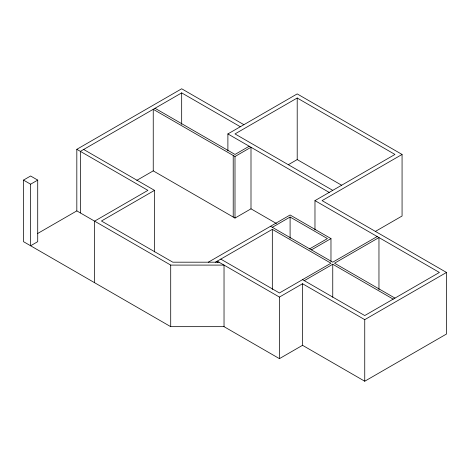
<?xml version="1.0" encoding="UTF-8"?>
<svg xmlns="http://www.w3.org/2000/svg" width="470" height="470" viewBox="0 0 470 470"><rect width="100%" height="100%" fill="white"/><g stroke="black" fill="none" stroke-linecap="round" stroke-linejoin="round"><path stroke-width="0.7" d="M23.5 180.104L30.609 175.997L37.718 180.104L37.718 241.668L30.609 245.775L30.609 184.205L23.5 180.104L23.5 241.668L170.71 326.662L224.031 326.662L279.433 358.645L302.539 345.309L364.744 381.223L446.5 334.023L446.5 272.453L322.091 200.625L402.067 154.448L402.067 216.018L375.407 231.41M37.571 233.543L76.822 210.889L76.822 149.319L181.679 88.777L243.889 124.691M240.334 126.741L181.679 92.884L80.376 151.369L80.376 212.939M30.609 184.205L37.718 180.104M136.799 180.363L153.243 170.868L235 218.068L250.998 208.833L276.425 223.514M227.891 150.782L227.891 133.927L297.204 93.906L402.067 154.448M314.976 229.942L314.976 200.625L394.959 154.448L297.204 98.013L235 133.927L332.754 190.362M154.513 251.932L154.513 190.362L101.45 221L172.796 262.19L219.002 262.19M249.218 146.24L235 154.448L155.024 108.276M153.243 170.868L153.243 109.299L235 156.504L250.998 147.269L250.998 208.833M288.322 164.712L297.204 159.583L341.637 185.233M208.339 262.19L290.096 214.99L330.974 238.59L330.974 261.314M272.324 227.304L290.096 217.04L327.42 238.59L309.648 248.853M215.448 262.19L272.324 229.354L330.974 263.218L279.433 292.975L220.783 259.111M311.422 249.876L330.974 238.59M377.187 236.539L332.754 262.19L270.544 226.276M304.313 280.661L332.754 264.246L393.179 299.132M217.228 262.63L217.228 261.167L279.433 297.081L302.539 283.739L364.744 319.653L446.5 272.453M76.822 210.889L170.71 265.092L224.031 265.092L224.031 326.662M227.891 133.927L329.2 192.418M314.976 200.625L439.391 272.453L364.744 315.552L302.539 279.638M394.959 298.103L334.528 263.218L378.961 237.567L378.961 289.602M83.672 149.466L154.513 190.362M76.822 149.319L147.909 190.362L94.593 221.147L94.593 282.717M364.744 319.653L364.744 381.223M332.754 264.246L332.754 297.228M302.539 283.739L302.539 345.309M297.204 98.013L297.204 159.583M290.096 217.04L290.096 238.296M279.433 297.081L279.433 358.645M272.324 229.354L272.324 289.455M235 156.504L235 218.068M233.22 155.476L233.22 217.046M181.679 92.884L181.679 124.397M170.71 265.092L170.71 326.662"/></g></svg>
